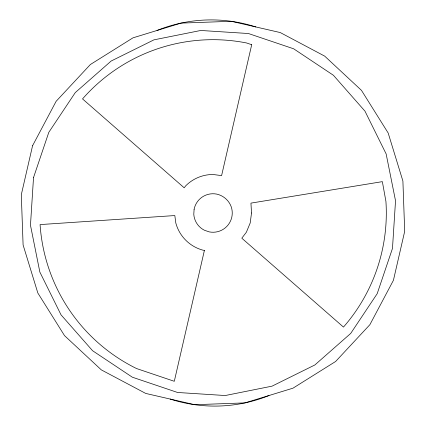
<?xml version="1.0" encoding="UTF-8"?>
<svg xmlns="http://www.w3.org/2000/svg" width="426" height="426" viewBox="0 0 426 426"><rect width="100%" height="100%" fill="white"/><g stroke="black" fill="none" stroke-linecap="round" stroke-linejoin="round"><path stroke-width="0.64" d="M268.982 395.53A144.568 144.568 0 0 1 170.214 399.066M157.018 30.47A144.568 144.568 0 0 1 255.786 26.934M33.521 177.573L30.47 225.232L39.852 272.06L61.035 314.857L92.58 350.72L132.326 377.191L177.573 392.479L225.232 395.53L272.06 386.148L314.857 364.965L350.72 333.42L377.191 293.674L392.479 248.427L395.53 200.768L386.148 153.94L364.965 111.143L333.42 75.28L293.674 48.809L248.427 33.521L200.768 30.47L153.94 39.852L111.143 61.035L75.28 92.58L48.809 132.326L33.521 177.573M194.107 209.272L193.787 214.289A19.255 19.255 0 0 0 204.507 230.285L209.272 231.893A19.255 19.255 0 0 0 231.227 206.786C228.927 200.401 223.357 195.534 216.727 194.107A19.255 19.255 0 0 0 194.107 209.272M251.516 213L250.2 222.968L246.356 232.255L241.803 238.187L343.468 327.083A173.313 173.313 0 0 0 385.924 201.413L382.351 181.641L250.946 203.117L251.516 213M32.568 145.719L21.3 194.709L23.1 244.95L37.839 293.008L64.512 335.619L101.308 369.875L145.719 393.432L194.709 404.7L244.95 402.9L293.008 388.161L335.619 361.488L369.875 324.692L393.432 280.281L404.7 231.291L402.9 181.05L388.161 132.992L361.488 90.381L324.692 56.126L280.281 32.568L231.291 21.3L181.05 23.1L132.992 37.839L90.381 64.512L56.126 101.308L32.568 145.719M204.405 250.381L174.298 381.297L136.57 368.554A173.313 173.313 0 0 1 40.076 224.587L174.825 215.556L175.8 222.968A38.516 38.516 0 0 0 203.032 250.2L204.405 250.381M251.702 44.703L221.595 175.618L213 174.484A38.516 38.516 0 0 0 185.768 185.768L184.197 187.813L82.532 98.917A173.313 173.313 0 0 1 246.563 42.967L251.702 44.703"/></g></svg>
